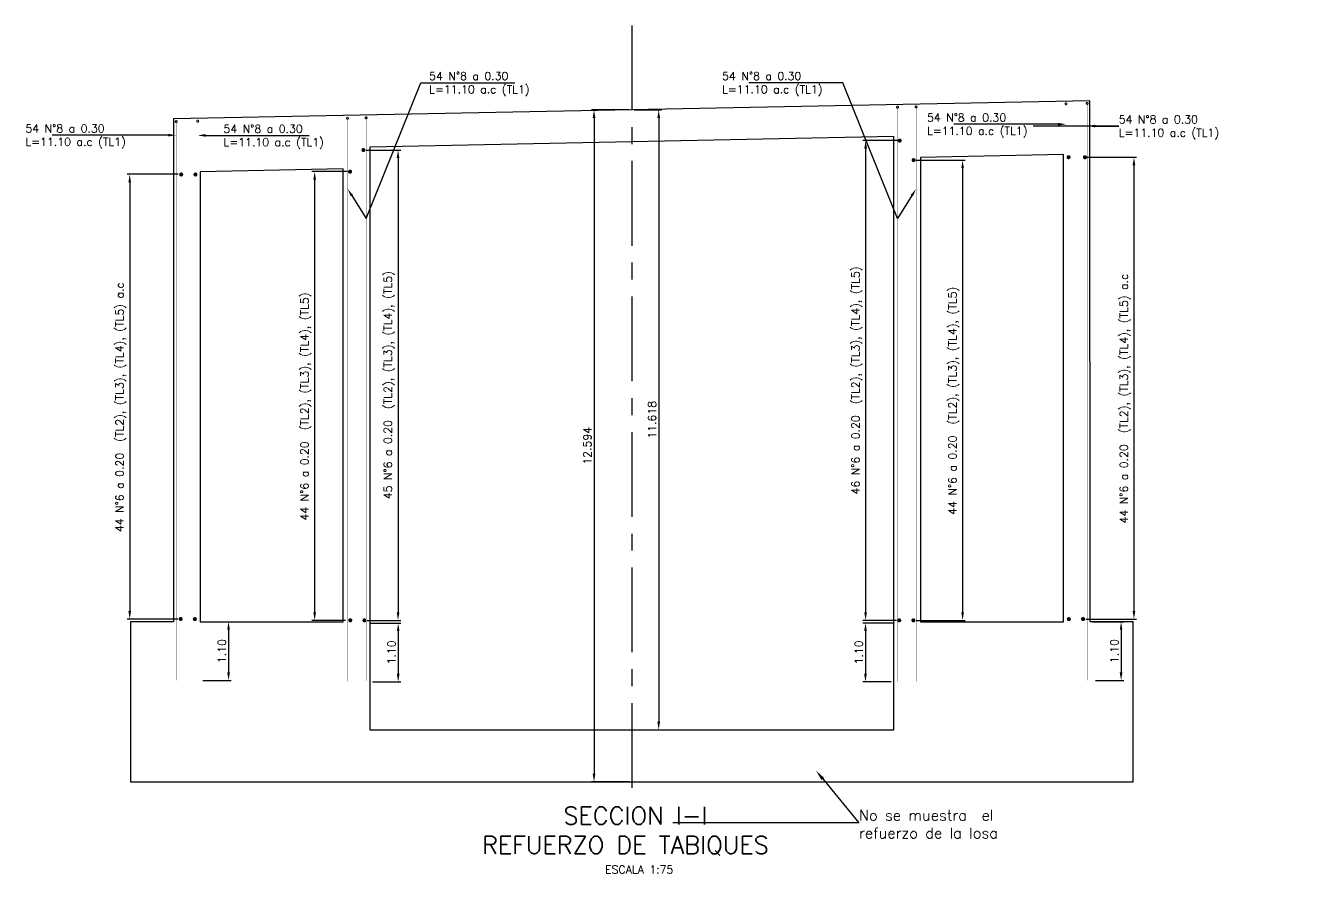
# Model space of a CAD drawing. Header units: metres. Extents: x 1080594 to 1081411, y 976871 to 977162.
# Drawn here: x 1081087.49 to 1081111.32, y 977113.11 to 977129.01 of the extents above; entities that cross this region are included whole.
import ezdxf
from ezdxf import colors
from ezdxf.entities.mleader import LeaderData, LeaderLine
from ezdxf.math import Vec2, Vec3

# ---------------------------------------------------------------- set-up
doc = ezdxf.new("R2010")
doc.units = ezdxf.units.M
doc.header["$LTSCALE"] = 25.4
doc.linetypes.add('CENTER', pattern=[2, 1.25, -0.25, 0.25, -0.25])
for name, color, linetype in [('CONTRAPESO', 3, 'Continuous'), ('DIMCONTRAPESO', 1, 'Continuous'), ('EJE VIA', 10, 'CENTER'), ('REF', 6, 'Continuous'), ('REGL175', 7, 'Continuous')]:
    doc.layers.add(name, color=color, linetype=linetype)
doc.layers.add('COTA', color=1, linetype='Continuous', lineweight=30)
doc.layers.add('COTACIM', color=20, linetype='Continuous', lineweight=5)
doc.styles.add('romans', font='romans.shx')
doc.dimstyles.new('Copy 75', dxfattribs={"dimtxt": 0.15, "dimasz": 0.15, "dimexe": 0.05, "dimexo": 0.05, "dimgap": 0.05, "dimtad": 1, "dimzin": 0, "dimdsep": 46, "dimtxsty": 'romans', "dimcen": 0.002, "dimclrd": 1, "dimclre": 1, "dimclrt": 3, "dimadec": 4, "dimazin": 0, "dimtfac": 1, "dimtofl": 0, "dimtmove": 1, "dimatfit": 3, "dimfxl": 1, "dimtolj": 1, "dimtzin": 0, "dimarcsym": 1})

# ---------------------------------------------------------------- blocks, each defined once
blk = doc.blocks.new('*D1127')
at = {"layer": 'COTACIM', "color": 1, "lineweight": -2, "transparency": 16777216}
for p, q in [((1081090.353760581, 977126.2152718253), (1081089.394842672, 977126.2152718253)), ((1081089.444842672, 977126.0652718253), (1081089.444842672, 977118.0294947181)), ((1081090.348715588, 977117.879494718), (1081089.394842672, 977117.879494718))]:
    blk.add_line(p, q, dxfattribs=at)
at = {"layer": 'COTACIM', "color": 1, "transparency": 16777216}
for points in [[(1081089.419842672, 977126.0652718253), (1081089.469842672, 977126.0652718253), (1081089.444842672, 977126.2152718253)], [(1081089.419842672, 977118.0294947181), (1081089.469842672, 977118.0294947181), (1081089.444842672, 977117.879494718)]]:
    blk.add_solid(points, dxfattribs=at)
at = {"layer": 'Defpoints', "color": 0, "transparency": 16777216}
for p in [(1081090.403760581, 977126.2152718253), (1081089.444842672, 977117.879494718), (1081090.398715588, 977117.879494718)]:
    blk.add_point(p, dxfattribs=at)
at = {"layer": 'COTACIM', "color": 3, "transparency": 16777216, "insert": (1081089.280556958, 977121.8502489253), "char_height": 0.15, "attachment_point": 5, "rotation": 90, "style": 'romans'}
blk.add_mtext('\\A1;44 N°6 a 0.20  (TL2), (TL3), (TL4), (TL5) a.c ', dxfattribs=at)
blk = doc.blocks.new('*D1128')
at = {"layer": 'Defpoints', "color": 0, "transparency": 16777216}
for p in [(1081093.895963008, 977117.8052299501), (1081093.947472042, 977116.7048088254), (1081094.477377211, 977116.7048088254)]:
    blk.add_point(p, dxfattribs=at)
at = {"layer": 'DIMCONTRAPESO', "color": 1, "lineweight": -2, "transparency": 16777216}
for p, q in [((1081093.945963008, 977117.8052299501), (1081094.527377211, 977117.8052299501)), ((1081094.477377211, 977117.6552299501), (1081094.477377211, 977116.8548088254)), ((1081093.997472042, 977116.7048088254), (1081094.527377211, 977116.7048088254))]:
    blk.add_line(p, q, dxfattribs=at)
at = {"layer": 'DIMCONTRAPESO', "color": 1, "transparency": 16777216}
for points in [[(1081094.452377211, 977117.6552299501), (1081094.502377211, 977117.6552299501), (1081094.477377211, 977117.8052299501)], [(1081094.452377211, 977116.8548088254), (1081094.502377211, 977116.8548088254), (1081094.477377211, 977116.7048088254)]]:
    blk.add_solid(points, dxfattribs=at)
at = {"layer": 'DIMCONTRAPESO', "color": 3, "transparency": 16777216, "insert": (1081094.352377211, 977117.2550193878), "char_height": 0.15, "attachment_point": 5, "rotation": 90, "style": 'romans'}
blk.add_mtext('\\A1;1.10', dxfattribs=at)
blk = doc.blocks.new('*D1129')
at = {"layer": 'COTACIM', "color": 1, "lineweight": -2, "transparency": 16777216}
for p, q in [((1081093.876603326, 977126.6698716292), (1081094.524759601, 977126.6698716292)), ((1081094.474759601, 977126.5198716292), (1081094.474759601, 977118.0052299498)), ((1081093.895254538, 977117.8552299498), (1081094.524759601, 977117.8552299498))]:
    blk.add_line(p, q, dxfattribs=at)
at = {"layer": 'COTACIM', "color": 1, "transparency": 16777216}
for points in [[(1081094.449759601, 977126.5198716292), (1081094.499759601, 977126.5198716292), (1081094.474759601, 977126.6698716292)], [(1081094.449759601, 977118.0052299498), (1081094.499759601, 977118.0052299498), (1081094.474759601, 977117.8552299498)]]:
    blk.add_solid(points, dxfattribs=at)
at = {"layer": 'Defpoints', "color": 0, "transparency": 16777216}
for p in [(1081093.826603326, 977126.6698716292), (1081093.845254538, 977117.8552299498), (1081094.474759601, 977117.8552299498)]:
    blk.add_point(p, dxfattribs=at)
at = {"layer": 'COTACIM', "color": 3, "transparency": 16777216, "insert": (1081094.310473887, 977122.2625507896), "char_height": 0.15, "attachment_point": 5, "rotation": 90, "style": 'romans'}
blk.add_mtext('\\A1;45 N°6 a 0.20  (TL2), (TL3), (TL4), (TL5) ', dxfattribs=at)
blk = doc.blocks.new('*D1130')
at = {"layer": 'COTACIM', "color": 1, "lineweight": -2, "transparency": 16777216}
for p, q in [((1081107.40202114, 977126.5353643764), (1081108.320101335, 977126.5353643764)), ((1081108.270101335, 977126.3853643764), (1081108.270101335, 977118.0294947181)), ((1081107.366228419, 977117.879494718), (1081108.320101335, 977117.879494718))]:
    blk.add_line(p, q, dxfattribs=at)
at = {"layer": 'COTACIM', "color": 1, "transparency": 16777216}
for points in [[(1081108.245101335, 977126.3853643764), (1081108.295101335, 977126.3853643764), (1081108.270101335, 977126.5353643764)], [(1081108.245101335, 977118.0294947181), (1081108.295101335, 977118.0294947181), (1081108.270101335, 977117.879494718)]]:
    blk.add_solid(points, dxfattribs=at)
at = {"layer": 'Defpoints', "color": 0, "transparency": 16777216}
for p in [(1081107.35202114, 977126.5353643764), (1081107.316228419, 977117.879494718), (1081108.270101335, 977117.879494718)]:
    blk.add_point(p, dxfattribs=at)
at = {"layer": 'COTACIM', "color": 3, "transparency": 16777216, "insert": (1081108.105815621, 977122.0102952009), "char_height": 0.15, "attachment_point": 5, "rotation": 90, "style": 'romans'}
blk.add_mtext('\\A1;44 N°6 a 0.20  (TL2), (TL3), (TL4), (TL5) a.c', dxfattribs=at)
blk = doc.blocks.new('*D1131')
at = {"layer": 'Defpoints', "color": 0, "transparency": 16777216}
for p in [(1081103.818980999, 977117.8052299501), (1081103.237566796, 977116.7048088254), (1081103.767471964, 977116.7048088254)]:
    blk.add_point(p, dxfattribs=at)
at = {"layer": 'DIMCONTRAPESO', "color": 1, "lineweight": -2, "transparency": 16777216}
for p, q in [((1081103.768980999, 977117.8052299501), (1081103.187566796, 977117.8052299501)), ((1081103.237566796, 977117.6552299501), (1081103.237566796, 977116.8548088254)), ((1081103.717471964, 977116.7048088254), (1081103.187566796, 977116.7048088254))]:
    blk.add_line(p, q, dxfattribs=at)
at = {"layer": 'DIMCONTRAPESO', "color": 1, "transparency": 16777216}
for points in [[(1081103.212566796, 977117.6552299501), (1081103.262566796, 977117.6552299501), (1081103.237566796, 977117.8052299501)], [(1081103.212566796, 977116.8548088254), (1081103.262566796, 977116.8548088254), (1081103.237566796, 977116.7048088254)]]:
    blk.add_solid(points, dxfattribs=at)
at = {"layer": 'DIMCONTRAPESO', "color": 3, "transparency": 16777216, "insert": (1081103.112566796, 977117.2550193878), "char_height": 0.15, "attachment_point": 5, "rotation": 90, "style": 'romans'}
blk.add_mtext('\\A1;1.10', dxfattribs=at)
blk = doc.blocks.new('*D1132')
at = {"layer": 'COTACIM', "color": 1, "lineweight": -2, "transparency": 16777216}
for p, q in [((1081103.838340681, 977126.84731465), (1081103.190184406, 977126.84731465)), ((1081103.240184406, 977126.6973146499), (1081103.240184406, 977118.0052299498)), ((1081103.819689469, 977117.8552299498), (1081103.190184406, 977117.8552299498))]:
    blk.add_line(p, q, dxfattribs=at)
at = {"layer": 'COTACIM', "color": 1, "transparency": 16777216}
for points in [[(1081103.215184406, 977126.6973146499), (1081103.265184406, 977126.6973146499), (1081103.240184406, 977126.84731465)], [(1081103.215184406, 977118.0052299498), (1081103.265184406, 977118.0052299498), (1081103.240184406, 977117.8552299498)]]:
    blk.add_solid(points, dxfattribs=at)
at = {"layer": 'Defpoints', "color": 0, "transparency": 16777216}
for p in [(1081103.888340681, 977126.84731465), (1081103.240184406, 977117.8552299498), (1081103.869689469, 977117.8552299498)]:
    blk.add_point(p, dxfattribs=at)
at = {"layer": 'COTACIM', "color": 3, "transparency": 16777216, "insert": (1081103.075898691, 977122.3512723), "char_height": 0.15, "attachment_point": 5, "rotation": 90, "style": 'romans'}
blk.add_mtext('\\A1;46 N°6 a 0.20  (TL2), (TL3), (TL4), (TL5) ', dxfattribs=at)
blk = doc.blocks.new('*D1133')
at = {"layer": 'COTACIM', "color": 1, "lineweight": -2, "transparency": 16777216}
for p, q in [((1081093.526103202, 977126.2651335814), (1081092.861378871, 977126.2651335814)), ((1081092.911378871, 977126.1151335813), (1081092.911378871, 977118.0052299498)), ((1081093.490883934, 977117.8552299498), (1081092.861378871, 977117.8552299498))]:
    blk.add_line(p, q, dxfattribs=at)
at = {"layer": 'COTACIM', "color": 1, "transparency": 16777216}
for points in [[(1081092.886378871, 977126.1151335813), (1081092.936378871, 977126.1151335813), (1081092.911378871, 977126.2651335814)], [(1081092.886378871, 977118.0052299498), (1081092.936378871, 977118.0052299498), (1081092.911378871, 977117.8552299498)]]:
    blk.add_solid(points, dxfattribs=at)
at = {"layer": 'Defpoints', "color": 0, "transparency": 16777216}
for p in [(1081093.576103203, 977126.2651335814), (1081092.911378871, 977117.8552299498), (1081093.540883934, 977117.8552299498)]:
    blk.add_point(p, dxfattribs=at)
at = {"layer": 'COTACIM', "color": 3, "transparency": 16777216, "insert": (1081092.747093156, 977121.8630474192), "char_height": 0.15, "attachment_point": 5, "rotation": 90, "style": 'romans'}
blk.add_mtext('\\A1;44 N°6 a 0.20  (TL2), (TL3), (TL4), (TL5)', dxfattribs=at)
blk = doc.blocks.new('*D1126')
at = {"layer": 'COTACIM', "color": 1, "lineweight": -2, "transparency": 16777216}
for p, q in [((1081104.189980542, 977126.4806857244), (1081105.108060736, 977126.4806857244)), ((1081105.058060736, 977126.3306857244), (1081105.058060736, 977118.0052299501)), ((1081104.186228418, 977117.85522995), (1081105.108060736, 977117.85522995))]:
    blk.add_line(p, q, dxfattribs=at)
at = {"layer": 'COTACIM', "color": 1, "transparency": 16777216}
for points in [[(1081105.033060736, 977126.3306857244), (1081105.083060736, 977126.3306857244), (1081105.058060736, 977126.4806857244)], [(1081105.033060736, 977118.0052299501), (1081105.083060736, 977118.0052299501), (1081105.058060736, 977117.85522995)]]:
    blk.add_solid(points, dxfattribs=at)
at = {"layer": 'Defpoints', "color": 0, "transparency": 16777216}
for p in [(1081104.139980542, 977126.4806857244), (1081104.136228418, 977117.85522995), (1081105.058060736, 977117.85522995)]:
    blk.add_point(p, dxfattribs=at)
at = {"layer": 'COTACIM', "color": 3, "transparency": 16777216, "insert": (1081104.893775022, 977121.9708234909), "char_height": 0.15, "attachment_point": 5, "rotation": 90, "style": 'romans'}
blk.add_mtext('\\A1;44 N°6 a 0.20  (TL2), (TL3), (TL4), (TL5) ', dxfattribs=at)
blk = doc.blocks.new('*D1124')
at = {"layer": 'Defpoints', "color": 0, "transparency": 16777216}
for p in [(1081090.715963008, 977117.8294947183), (1081090.767472042, 977116.7290735936), (1081091.297377211, 977116.7290735936)]:
    blk.add_point(p, dxfattribs=at)
at = {"layer": 'DIMCONTRAPESO', "color": 1, "lineweight": -2, "transparency": 16777216}
for p, q in [((1081090.765963008, 977117.8294947183), (1081091.347377211, 977117.8294947183)), ((1081091.297377211, 977117.6794947183), (1081091.297377211, 977116.8790735936)), ((1081090.817472042, 977116.7290735936), (1081091.347377211, 977116.7290735936))]:
    blk.add_line(p, q, dxfattribs=at)
at = {"layer": 'DIMCONTRAPESO', "color": 1, "transparency": 16777216}
for points in [[(1081091.272377211, 977117.6794947183), (1081091.32237721, 977117.6794947183), (1081091.297377211, 977117.8294947183)], [(1081091.272377211, 977116.8790735936), (1081091.32237721, 977116.8790735936), (1081091.297377211, 977116.7290735936)]]:
    blk.add_solid(points, dxfattribs=at)
at = {"layer": 'DIMCONTRAPESO', "color": 3, "transparency": 16777216, "insert": (1081091.17237721, 977117.279284156), "char_height": 0.15, "attachment_point": 5, "rotation": 90, "style": 'romans'}
blk.add_mtext('\\A1;1.10', dxfattribs=at)
blk = doc.blocks.new('*D1125')
at = {"layer": 'Defpoints', "color": 0, "transparency": 16777216}
for p in [(1081107.447472004, 977117.8294947182), (1081107.498981038, 977116.7290735935), (1081108.028886206, 977116.7290735935)]:
    blk.add_point(p, dxfattribs=at)
at = {"layer": 'DIMCONTRAPESO', "color": 1, "lineweight": -2, "transparency": 16777216}
for p, q in [((1081107.497472004, 977117.8294947182), (1081108.078886206, 977117.8294947182)), ((1081108.028886206, 977117.6794947182), (1081108.028886206, 977116.8790735935)), ((1081107.548981038, 977116.7290735935), (1081108.078886206, 977116.7290735935))]:
    blk.add_line(p, q, dxfattribs=at)
at = {"layer": 'DIMCONTRAPESO', "color": 1, "transparency": 16777216}
for points in [[(1081108.003886206, 977117.6794947182), (1081108.053886206, 977117.6794947182), (1081108.028886206, 977117.8294947182)], [(1081108.003886206, 977116.8790735935), (1081108.053886206, 977116.8790735935), (1081108.028886206, 977116.7290735935)]]:
    blk.add_solid(points, dxfattribs=at)
at = {"layer": 'DIMCONTRAPESO', "color": 3, "transparency": 16777216, "insert": (1081107.903886206, 977117.279284156), "char_height": 0.15, "attachment_point": 5, "rotation": 90, "style": 'romans'}
blk.add_mtext('\\A1;1.10', dxfattribs=at)
blk = doc.blocks.new('*D1123')
at = {"layer": 'COTA', "color": 1, "lineweight": -2, "transparency": 16777216}
for p, q in [((1081098.807472003, 977127.4234947182), (1081098.098584543, 977127.4234947182)), ((1081098.148584543, 977127.2734947181), (1081098.148584543, 977114.9794947183)), ((1081098.807472003, 977114.8294947182), (1081098.098584543, 977114.8294947182))]:
    blk.add_line(p, q, dxfattribs=at)
at = {"layer": 'COTA', "color": 1, "transparency": 16777216}
for points in [[(1081098.123584543, 977127.2734947181), (1081098.173584542, 977127.2734947181), (1081098.148584543, 977127.4234947182)], [(1081098.123584543, 977114.9794947183), (1081098.173584542, 977114.9794947183), (1081098.148584543, 977114.8294947182)]]:
    blk.add_solid(points, dxfattribs=at)
at = {"layer": 'Defpoints', "color": 0, "transparency": 16777216}
for p in [(1081098.857472003, 977127.4234947182), (1081098.148584543, 977114.8294947182), (1081098.857472003, 977114.8294947182)]:
    blk.add_point(p, dxfattribs=at)
at = {"layer": 'COTA', "color": 3, "transparency": 16777216, "insert": (1081098.023584542, 977121.1264947184), "char_height": 0.15, "attachment_point": 5, "rotation": 90, "style": 'romans'}
blk.add_mtext('\\A1;12.594', dxfattribs=at)
blk = doc.blocks.new('*D1134')
at = {"layer": 'COTA', "color": 1, "lineweight": -2, "transparency": 16777216}
for p, q in [((1081098.904037378, 977127.4234947182), (1081099.41118436, 977127.4234947182)), ((1081099.36118436, 977127.2734947181), (1081099.36118436, 977115.95522995)), ((1081098.907472004, 977115.80522995), (1081099.41118436, 977115.80522995))]:
    blk.add_line(p, q, dxfattribs=at)
at = {"layer": 'COTA', "color": 1, "transparency": 16777216}
for points in [[(1081099.33618436, 977127.2734947181), (1081099.38618436, 977127.2734947181), (1081099.36118436, 977127.4234947182)], [(1081099.33618436, 977115.95522995), (1081099.38618436, 977115.95522995), (1081099.36118436, 977115.80522995)]]:
    blk.add_solid(points, dxfattribs=at)
at = {"layer": 'Defpoints', "color": 0, "transparency": 16777216}
for p in [(1081098.854037378, 977127.4234947182), (1081098.857472004, 977115.80522995), (1081099.36118436, 977115.80522995)]:
    blk.add_point(p, dxfattribs=at)
at = {"layer": 'COTA', "color": 3, "transparency": 16777216, "insert": (1081099.23618436, 977121.6143623343), "char_height": 0.15, "attachment_point": 5, "rotation": 90, "style": 'romans'}
blk.add_mtext('\\A1;11.618', dxfattribs=at)

msp = doc.modelspace()

# ---------------------------------------------------------------- linework, layer by layer
at = {"layer": 'CONTRAPESO'}
msp.add_lwpolyline([(1081107.440602751, 977127.5952260256), (1081090.267472004, 977127.2517634107), (1081090.267472004, 977117.8294947182), (1081089.457472004, 977117.8294947182), (1081089.457472004, 977114.8294947182), (1081108.257472004, 977114.8294947182), (1081108.257472004, 977117.8294947182), (1081107.447472004, 977117.8294947182)], close=True, dxfattribs=at)
for points in [[(1081103.767419428, 977117.80522995), (1081103.767357524, 977126.9216411331), (1081093.946002991, 977126.7252140425), (1081093.947472004, 977115.8052299501), (1081103.767419428, 977115.80522995), (1081103.767419428, 977117.80522995)], [(1081106.947419428, 977117.8294947182), (1081106.947520308, 977126.5853643767), (1081104.267472004, 977126.5317634107), (1081104.267472004, 977117.8294947183), (1081106.947419428, 977117.8294947182), (1081106.947419428, 977117.8294947182)], [(1081093.447419428, 977117.8294947182), (1081093.446257064, 977126.315139132), (1081090.767276081, 977126.2615595122), (1081090.767472004, 977117.8294947183), (1081093.447419428, 977117.8294947182), (1081093.447419428, 977117.8294947182)]]:
    msp.add_lwpolyline(points, dxfattribs=at)
at = {"layer": 'EJE VIA', "ltscale": 0.05}
msp.add_lwpolyline([(1081098.857472003, 977129.0052717711), (1081098.857472003, 977114.5925629191)], dxfattribs=at)
at = {"layer": 'REF', "ltscale": 0.1}
for points, const_width in [([(1081103.82018774, 977127.4731677263, 1), (1081103.85618774, 977127.4731677263, 1)], 0.02), ([(1081104.168008305, 977127.4785334012, 1), (1081104.204008305, 977127.4785334012, 1)], 0.02), ([(1081106.978265371, 977127.5356781406, 1), (1081107.014265371, 977127.5356781406, 1)], 0.02), ([(1081107.375831016, 977127.5436247423, 1), (1081107.411831016, 977127.5436247423, 1)], 0.02), ([(1081090.335472004, 977127.2034376732, -1), (1081090.299472004, 977127.2034376732, -1)], 0.02), ([(1081090.736678635, 977127.2107771442, -1), (1081090.700678636, 977127.2107771442, -1)], 0.02), ([(1081093.545846997, 977127.2645365797, -1), (1081093.509846997, 977127.2645365797, -1)], 0.02), ([(1081093.894863581, 977127.2739411879, -1), (1081093.858863581, 977127.2739411879, -1)], 0.02), ([(1081093.844603326, 977126.6698716291, -1), (1081093.808603326, 977126.6698716291, -1)], 0.04), ([(1081103.859671369, 977126.8473146498, 1), (1081103.895671369, 977126.8473146498, 1)], 0.04), ([(1081104.121980542, 977126.4806857245, 1), (1081104.157980541, 977126.4806857245, 1)], 0.04), ([(1081107.026644476, 977126.5353643765, 1), (1081107.062644476, 977126.5353643765, 1)], 0.04), ([(1081107.33402114, 977126.5353643765, 1), (1081107.37002114, 977126.5353643765, 1)], 0.04), ([(1081090.428190496, 977126.2115595123, -1), (1081090.392190496, 977126.2115595123, -1)], 0.04), ([(1081090.694729445, 977126.2115595123, -1), (1081090.658729445, 977126.2115595123, -1)], 0.04), ([(1081093.594103202, 977126.2651335812, -1), (1081093.558103203, 977126.2651335812, -1)], 0.04), ([(1081090.416715588, 977117.8794947182, -1), (1081090.380715588, 977117.8794947182, -1)], 0.04), ([(1081090.683254538, 977117.8794947182, -1), (1081090.647254538, 977117.8794947182, -1)], 0.04), ([(1081093.596715588, 977117.8552299499, -1), (1081093.560715589, 977117.8552299499, -1)], 0.04), ([(1081093.863254538, 977117.8552299499, -1), (1081093.827254538, 977117.8552299499, -1)], 0.04), ([(1081103.851689469, 977117.8552299499, 1), (1081103.887689469, 977117.8552299499, 1)], 0.04), ([(1081104.118228419, 977117.8552299499, 1), (1081104.154228418, 977117.8552299499, 1)], 0.04), ([(1081107.031689469, 977117.8794947182, 1), (1081107.067689469, 977117.8794947182, 1)], 0.04), ([(1081107.298228419, 977117.8794947182, 1), (1081107.334228419, 977117.8794947182, 1)], 0.04)]:
    msp.add_lwpolyline(points, format="xyb", close=True, dxfattribs=dict(at, const_width=const_width))
at = {"layer": 'REF', "ltscale": 0.1, "const_width": 0.005}
for points in [[(1081103.83818774, 977127.4731677262), (1081103.83818774, 977118.0373061437), (1081103.83818774, 977116.7048088255)], [(1081104.186008305, 977127.4806990786), (1081104.186008305, 977118.0448374961), (1081104.186008305, 977116.7048088256)], [(1081106.996275373, 977116.7367599163), (1081106.996285375, 977127.5356781407), (1081106.996285375, 977127.5356781407)], [(1081107.393831016, 977127.5436247422), (1081107.393831016, 977116.7290735207), (1081107.393831016, 977116.7290735207)], [(1081090.317472004, 977127.203437673), (1081090.317472004, 977116.7341218981), (1081090.317472004, 977116.7341218981)], [(1081090.718668634, 977116.7367599163), (1081090.718668634, 977127.2067308717), (1081090.718668634, 977127.2067308717)], [(1081093.527846997, 977127.2667022572), (1081093.527846996, 977117.8308406747), (1081093.527846996, 977116.7155949655)], [(1081093.876863581, 977127.2739411878), (1081093.87686358, 977117.8380796053), (1081093.87686358, 977116.7244957554)]]:
    msp.add_lwpolyline(points, dxfattribs=at)

# ---------------------------------------------------------------- texts
at = {"layer": 'REGL175', "insert": (1081090.989009151, 977114.3603461848), "char_height": 0.33, "width": 14.49150362575892, "attachment_point": 1, "style": 'romans'}
msp.add_mtext('\\pi6.5858;{\\C0;SECCION I-I\\P\\pi5.0615;REFUERZO DE TABIQUES\\P\\pi7.3672;\\H0.45455x;\\C3;ESCALA 1:75}', dxfattribs=at)

# ---------------------------------------------------------------- dimensions: what is measured, and where the dimension line sits
at = {"layer": 'COTA', "color": 2}
for base, p1, p2, picture, middle in [((1081098.148584543, 977114.8294947182), (1081098.857472003, 977127.4234947182), (1081098.857472003, 977114.8294947182), '*D1123', (1081098.023584542, 977121.1264947184)), ((1081099.36118436, 977115.80522995), (1081098.854037378, 977127.4234947182), (1081098.857472004, 977115.80522995), '*D1134', (1081099.23618436, 977121.6143623343))]:
    dim = msp.add_linear_dim(base=base, p1=p1, p2=p2, angle=90, dimstyle='Copy 75', override={"dimdec": 3}, dxfattribs=at)
    dim.commit()
    dim.dimension.update_dxf_attribs({"geometry": picture, "text_midpoint": middle})
at = {"layer": 'COTACIM'}
for base, p1, p2, text, picture, middle in [((1081103.240184406, 977117.8552299498), (1081103.888340681, 977126.84731465), (1081103.869689469, 977117.8552299498), '46 N°6 a 0.20  (TL2), (TL3), (TL4), (TL5) ', '*D1132', (1081103.075898691, 977122.3512723)), ((1081094.474759601, 977117.8552299498), (1081093.826603326, 977126.6698716292), (1081093.845254538, 977117.8552299498), '45 N°6 a 0.20  (TL2), (TL3), (TL4), (TL5) ', '*D1129', (1081094.310473887, 977122.2625507896))]:
    dim = msp.add_linear_dim(base=base, p1=p1, p2=p2, angle=90, text=text, dimstyle='Copy 75', dxfattribs=at)
    dim.commit()
    dim.dimension.update_dxf_attribs({"geometry": picture, "text_midpoint": middle})
for base, p1, p2, text, picture, middle in [((1081105.058060736, 977117.85522995), (1081104.139980542, 977126.4806857244), (1081104.136228418, 977117.85522995), '44 N°6 a 0.20  (TL2), (TL3), (TL4), (TL5) ', '*D1126', (1081105.058060736, 977121.9708234909)), ((1081108.270101335, 977117.879494718), (1081107.35202114, 977126.5353643764), (1081107.316228419, 977117.879494718), '44 N°6 a 0.20  (TL2), (TL3), (TL4), (TL5) a.c', '*D1130', (1081108.270101335, 977122.0102952009)), ((1081089.444842672, 977117.879494718), (1081090.403760581, 977126.2152718253), (1081090.398715588, 977117.879494718), '44 N°6 a 0.20  (TL2), (TL3), (TL4), (TL5) a.c ', '*D1127', (1081089.444842672, 977121.8502489253)), ((1081092.911378871, 977117.8552299498), (1081093.576103203, 977126.2651335814), (1081093.540883934, 977117.8552299498), '44 N°6 a 0.20  (TL2), (TL3), (TL4), (TL5)', '*D1133', (1081092.911378871, 977121.8630474192))]:
    dim = msp.add_linear_dim(base=base, p1=p1, p2=p2, angle=90, text=text, dimstyle='Copy 75', dxfattribs=at)
    dim.commit()
    dim.dimension.update_dxf_attribs({"geometry": picture, "text_midpoint": middle, "dimtype": 160})
at = {"layer": 'DIMCONTRAPESO'}
for base, p1, p2, picture, middle in [((1081091.297377211, 977116.7290735936), (1081090.715963008, 977117.8294947183), (1081090.767472042, 977116.7290735936), '*D1124', (1081091.17237721, 977117.279284156)), ((1081094.477377211, 977116.7048088254), (1081093.895963008, 977117.8052299501), (1081093.947472042, 977116.7048088254), '*D1128', (1081094.352377211, 977117.2550193878)), ((1081103.237566796, 977116.7048088254), (1081103.818980999, 977117.8052299501), (1081103.767471964, 977116.7048088254), '*D1131', (1081103.112566796, 977117.2550193878)), ((1081108.028886206, 977116.7290735935), (1081107.447472004, 977117.8294947182), (1081107.498981038, 977116.7290735935), '*D1125', (1081107.903886206, 977117.279284156))]:
    dim = msp.add_linear_dim(base=base, p1=p1, p2=p2, angle=90, dimstyle='Copy 75', dxfattribs=at)
    dim.commit()
    dim.dimension.update_dxf_attribs({"geometry": picture, "text_midpoint": middle})

# ---------------------------------------------------------------- leaders
at = {"layer": 'COTACIM'}
ml = msp.add_multileader_mtext('Standard', dxfattribs=at)
ml.set_content('\\A1;54 N°8 a 0.30\\PL=11.10 a.c (TL1)', color=3, style='romans')
ml.set_leader_properties(color=256)
ml.build(insert=Vec2(0, 0))
ml.multileader.update_dxf_attribs({"text_left_attachment_type": 6, "text_right_attachment_type": 6, "dogleg_length": 0.1560199508385566, "arrow_head_size": 0.15})
ctx = ml.context
ctx.base_point, ctx.char_height, ctx.arrow_head_size, ctx.landing_gap_size, ctx.plane_origin = Vec3(1081095.058077696, 977127.9324837282), 0.15, 0.15, 0, Vec3(1081095.300478467, 977122.1990984952)
ctx.left_attachment, ctx.right_attachment = 6, 6
notes = []
notes.append((ctx, [(0, (1, 1, 0), (1081094.902057745, 977127.9324837282), (1, 0), 0.1560199508385565, [(1, [(1081093.528935702, 977125.942359472), (1081093.878405923, 977125.3867432306)], 0, [])])]))
ctx.mtext.insert, ctx.mtext.width, ctx.mtext.defined_height, ctx.mtext.flow_direction = Vec3(1081095.058077696, 977128.1324837281), 3.695878209779039, 1.43705962610298, 5
ml = msp.add_multileader_mtext('Standard', dxfattribs=at)
ml.set_content('\\A1;54 N°8 a 0.30\\PL=11.10 a.c (TL1)', color=3, style='romans')
ml.set_leader_properties(color=256)
ml.build(insert=Vec2(0, 0))
ml.multileader.update_dxf_attribs({"text_left_attachment_type": 6, "text_right_attachment_type": 6, "dogleg_length": 0.1560199508385566, "arrow_head_size": 0.15})
ctx = ml.context
ctx.base_point, ctx.char_height, ctx.arrow_head_size, ctx.landing_gap_size, ctx.plane_origin = Vec3(1081100.549723454, 977127.9324837282), 0.15, 0.15, 0, Vec3(1081102.41446554, 977122.1990984952)
ctx.left_attachment, ctx.right_attachment = 6, 6
notes.append((ctx, [(0, (1, 1, 0), (1081102.812886262, 977127.9324837282), (-1, 0), 0.1560199508385565, [(1, [(1081104.186008305, 977125.942359472), (1081103.836538084, 977125.3867432306)], 0, [])])]))
ctx.mtext.insert, ctx.mtext.width, ctx.mtext.defined_height, ctx.mtext.flow_direction = Vec3(1081100.549723454, 977128.1324837281), 3.695878209779039, 1.43705962610298, 5
ml = msp.add_multileader_mtext('Standard', dxfattribs=at)
ml.set_content('\\A1;54 N°8 a 0.30\\PL=11.10 a.c (TL1)', color=3, style='romans')
ml.set_leader_properties(color=256)
ml.build(insert=Vec2(0, 0))
ml.multileader.update_dxf_attribs({"text_left_attachment_type": 6, "text_right_attachment_type": 6, "dogleg_length": 0.1560199508385566, "arrow_head_size": 0.15})
ctx = ml.context
ctx.base_point, ctx.char_height, ctx.arrow_head_size, ctx.landing_gap_size, ctx.plane_origin = Vec3(1081104.390326292, 977127.153847657), 0.15, 0.15, 0, Vec3(1081107.789387234, 977123.862496586)
ctx.left_attachment, ctx.right_attachment = 6, 6
notes.append((ctx, [(0, (1, 1, 0), (1081106.6534891, 977127.153847657), (-1, 0), 0.1560199508385566, [(0, [(1081106.996285375, 977127.1535386569)], 0, [])])]))
ctx.mtext.insert, ctx.mtext.width, ctx.mtext.flow_direction = Vec3(1081104.390326292, 977127.353847657), 3.543582006590441, 5
ml = msp.add_multileader_mtext('Standard', dxfattribs=at)
ml.set_content('\\A1;54 N°8 a 0.30\\PL=11.10 a.c (TL1)', color=3, style='romans')
ml.set_leader_properties(color=256)
ml.build(insert=Vec2(0, 0))
ml.multileader.update_dxf_attribs({"text_left_attachment_type": 6, "text_right_attachment_type": 6, "dogleg_length": 0.1560199508385566, "arrow_head_size": 0.15})
ctx = ml.context
ctx.base_point, ctx.char_height, ctx.arrow_head_size, ctx.landing_gap_size, ctx.plane_origin = Vec3(1081107.984762559, 977127.1191880541), 0.15, 0.15, 0, Vec3(1081111.390318719, 977122.8955853054)
ctx.left_attachment, ctx.right_attachment = 6, 6
notes.append((ctx, [(1, (1, 1, 0), (1081107.878341152, 977127.1191880541), (1, 0), 0.1064214069338349, [(0, [(1081107.393831016, 977127.1191880541)], 0, [])])]))
ctx.mtext.insert, ctx.mtext.width, ctx.mtext.flow_direction = Vec3(1081107.984762559, 977127.3191880541), 3.334159162594005, 5
ml = msp.add_multileader_mtext('Standard', dxfattribs=at)
ml.set_content('\\A1;54 N°8 a 0.30\\PL=11.10 a.c (TL1)', color=3, style='romans')
ml.set_leader_properties(color=256)
ml.build(insert=Vec2(0, 0))
ml.multileader.update_dxf_attribs({"text_left_attachment_type": 6, "text_right_attachment_type": 6, "dogleg_length": 0.1560199508385566, "arrow_head_size": 0.15})
ctx = ml.context
ctx.base_point, ctx.char_height, ctx.arrow_head_size, ctx.landing_gap_size, ctx.plane_origin = Vec3(1081087.489394004, 977126.9484448287), 0.15, 0.15, 0, Vec3(1081086.324625288, 977122.7248420801)
ctx.left_attachment, ctx.right_attachment = 6, 6
notes.append((ctx, [(1, (1, 1, 0), (1081089.752556812, 977126.9484448287), (-1, 0), 0.1560199508385566, [(0, [(1081090.317472004, 977126.9484448287)], 0, [])])]))
ctx.mtext.insert, ctx.mtext.width, ctx.mtext.flow_direction = Vec3(1081087.489394004, 977127.1484448287), 4.302312320098281, 5
ml = msp.add_multileader_mtext('Standard', dxfattribs=at)
ml.set_content('\\A1;54 N°8 a 0.30\\PL=11.10 a.c (TL1)', color=3, style='romans')
ml.set_leader_properties(color=256)
ml.build(insert=Vec2(0, 0))
ml.multileader.update_dxf_attribs({"text_left_attachment_type": 6, "text_right_attachment_type": 6, "dogleg_length": 0.1560199508385566, "arrow_head_size": 0.15})
ctx = ml.context
ctx.base_point, ctx.char_height, ctx.arrow_head_size, ctx.landing_gap_size, ctx.plane_origin = Vec3(1081091.202678975, 977126.9427900823), 0.15, 0.15, 0, Vec3(1081089.925556773, 977123.8085880283)
ctx.left_attachment, ctx.right_attachment = 6, 6
notes.append((ctx, [(0, (1, 1, 0), (1081091.046659024, 977126.9427900823), (1, 0), 0.1560199508385566, [(0, [(1081090.718658632, 977126.9450838367)], 0, [])])]))
ctx.mtext.insert, ctx.mtext.width, ctx.mtext.flow_direction = Vec3(1081091.202678975, 977127.1427900823), 2.777508817147464, 5
ml = msp.add_multileader_mtext('Standard', dxfattribs=at)
ml.set_content('No se muestra  el refuerzo de la losa', color=3, style='romans')
ml.set_leader_properties(color=1)
ml.build(insert=Vec2(0, 0))
ml.multileader.update_dxf_attribs({"text_left_attachment_type": 6, "text_right_attachment_type": 6, "dogleg_length": 0, "arrow_head_size": 0.2})
ctx = ml.context
ctx.base_point, ctx.char_height, ctx.arrow_head_size, ctx.landing_gap_size, ctx.plane_origin = Vec3(1081103.115431258, 977114.0628368083, 308.056640625), 0.2, 0.2, 0, Vec3(1081102.350312048, 977112.142408417, 308.056640625)
ctx.left_attachment, ctx.right_attachment = 6, 6
notes.append((ctx, [(0, (1, 1, 0), (1081103.115431258, 977114.0628368083, 308.056640625), (1, 0), 0, [(0, [(1081102.310898675, 977115.0368918169, 308.056640625)], 0, [])])]))
ctx.mtext.insert, ctx.mtext.width, ctx.mtext.flow_direction = Vec3(1081103.115431258, 977114.3028368083, 308.056640625), 3.456050716806203, 5
for ctx, leaders in notes:
    for number, flags, end, landing, length, lines in leaders:
        leader = LeaderData()
        leader.index, (leader.has_last_leader_line, leader.has_dogleg_vector, leader.attachment_direction) = number, flags
        leader.last_leader_point, leader.dogleg_vector, leader.dogleg_length = Vec3(end), Vec3(landing), length
        for number, points, colour, breaks in lines:
            line = LeaderLine()
            line.index, line.vertices, line.color, line.breaks = number, Vec3.list(points), colors.encode_raw_color(colour), breaks
            leader.lines.append(line)
        ctx.leaders.append(leader)

doc.saveas('drawing.dxf')
